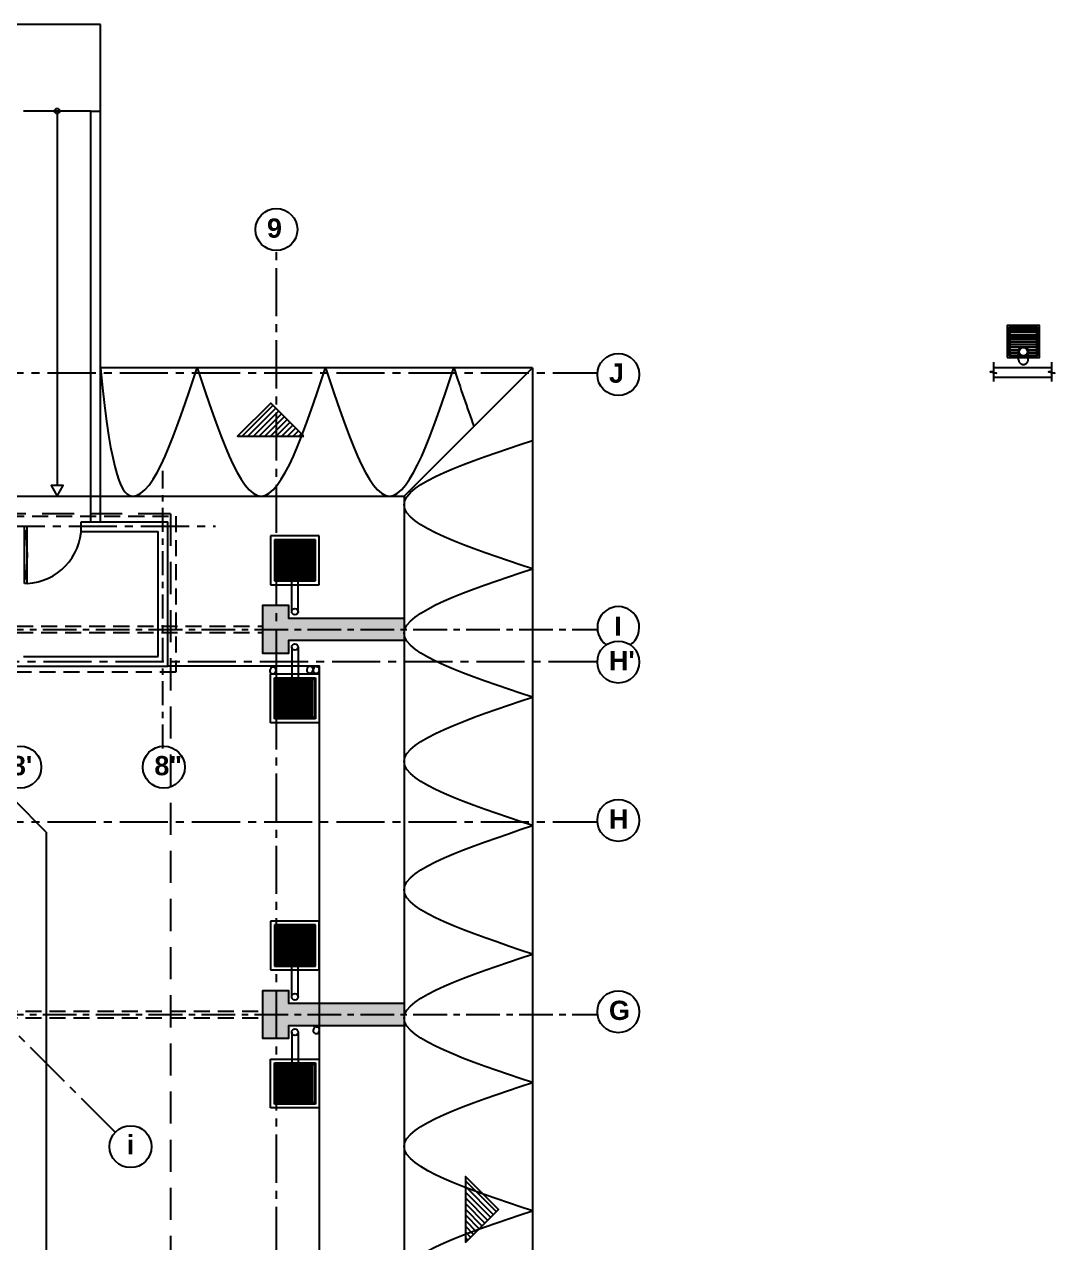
# Model space of a CAD drawing. Extents: x 504.5 to 598.6, y 648.3 to 688.4.
# Drawn here: x 582.58 to 598.64, y 667.53 to 686.51 of the extents above; entities that cross this region are included whole.
import ezdxf

# ---------------------------------------------------------------- set-up
doc = ezdxf.new("R2010")
doc.units = 0
doc.header["$MEASUREMENT"] = 0
for name, pattern in [('CENTER2', [1.125, 0.75, -0.125, 0.125, -0.125]), ('DASHDOTX2', [2, 1, -0.5, 0, -0.5]), ('DASHED2', [0.375, 0.25, -0.125]), ('HIDDEN', [0.375, 0.25, -0.125])]:
    doc.linetypes.add(name, pattern=pattern)
for name, color, linetype in [('2', 1, 'CONTINUOUS'), ('4', 3, 'CONTINUOUS'), ('9', 1, 'DASHED2'), ('columnas', 4, 'CONTINUOUS'), ('EJES', 6, 'CENTER2'), ('paredes', 2, 'CONTINUOUS'), ('PROYECCIONES', 6, 'HIDDEN'), ('PUERTAS', 1, 'CONTINUOUS'), ('talud', 5, 'CONTINUOUS'), ('texturas', 6, 'CONTINUOUS'), ('TUBERIA', 7, 'DASHDOTX2'), ('ventanas', 1, 'CONTINUOUS')]:
    doc.layers.add(name, color=color, linetype=linetype)
doc.styles.add('ALR4', font='sanssb__.ttf')

msp = doc.modelspace()

# ---------------------------------------------------------------- hatches: boundary and pattern name
at = {"layer": '2'}
h = msp.add_hatch(dxfattribs=at)
h.set_pattern_fill('ANSI31', color=256, scale=0.5, angle=-180, style=0)
h.set_pattern_definition([(225, (1124.43372, 1335.40207), (0.044194174, -0.044194174), [])])
h.paths.add_polyline_path([(586.936, 680.094), (586.421, 680.609), (585.906, 680.094)])
h = msp.add_hatch(dxfattribs=at)
h.set_pattern_fill('ANSI31', color=256, scale=0.5, angle=90, style=0)
h.set_pattern_definition([(135, (1244.762786, 130.034827), (-0.044194174, -0.044194174), [])])
h.paths.add_polyline_path([(589.455, 667.533), (589.969, 668.048), (589.455, 668.563)])
at = {"layer": 'texturas'}
h = msp.add_hatch(color=253, dxfattribs=at)
h.paths.add_polyline_path([(586.699, 677.26), (586.699, 677.46), (586.512, 677.46), (586.512, 677.085), (588.499, 677.085), (588.499, 677.26)])
h.paths.add_polyline_path([(586.512, 677.085), (586.512, 676.71), (586.699, 676.71), (586.699, 676.91), (588.499, 676.91), (588.499, 677.085)])
h.paths.add_polyline_path([(586.299, 676.71), (586.512, 676.71), (586.512, 677.085), (586.299, 677.085)])
h.paths.add_polyline_path([(586.512, 677.46), (586.299, 677.46), (586.299, 677.085), (586.512, 677.085)])
for points in [[(586.512, 677.085), (586.512, 676.71), (586.699, 676.71), (586.699, 676.91), (588.499, 676.91), (588.499, 677.085)], [(588.499, 671.085), (586.512, 671.085), (586.512, 670.71), (586.699, 670.71), (586.699, 670.91), (588.499, 670.91)]]:
    msp.add_hatch(color=253, dxfattribs=at).paths.add_polyline_path(points)
h = msp.add_hatch(color=253, dxfattribs=at)
h.paths.add_polyline_path([(588.499, 671.26), (586.699, 671.26), (586.699, 671.46), (586.512, 671.46), (586.512, 671.085), (588.499, 671.085)])
h.paths.add_polyline_path([(588.499, 671.085), (586.512, 671.085), (586.512, 670.71), (586.699, 670.71), (586.699, 670.91), (588.499, 670.91)])
h.paths.add_polyline_path([(586.512, 671.085), (586.299, 671.085), (586.299, 670.71), (586.512, 670.71)])
h.paths.add_polyline_path([(586.512, 671.46), (586.299, 671.46), (586.299, 671.085), (586.512, 671.085)])

# ---------------------------------------------------------------- linework, layer by layer
at = {"layer": '2'}
for points in [[(597.902, 681.319), (598.402, 681.319), (598.402, 681.819), (597.902, 681.819)], [(597.943, 681.75), (598.363, 681.75), (598.363, 681.742), (597.943, 681.742)], [(597.943, 681.715), (598.363, 681.715), (598.363, 681.707), (597.943, 681.707)], [(597.943, 681.671), (598.363, 681.671), (598.363, 681.663), (597.943, 681.663)], [(597.943, 681.636), (598.363, 681.636), (598.363, 681.628), (597.943, 681.628)], [(597.943, 681.601), (598.363, 681.601), (598.363, 681.593), (597.943, 681.593)], [(597.943, 681.566), (598.363, 681.566), (598.363, 681.557), (597.943, 681.557)], [(597.943, 681.526), (598.363, 681.526), (598.363, 681.517), (597.943, 681.517)]]:
    msp.add_lwpolyline(points, close=True, dxfattribs=at)
for points in [[(598.196, 681.349), (598.372, 681.349), (598.372, 681.789), (597.932, 681.789), (597.932, 681.349), (598.109, 681.349)], [(598.116, 681.475), (597.943, 681.475), (597.943, 681.484), (598.363, 681.484), (598.363, 681.475), (598.189, 681.475)], [(598.08, 681.428), (597.943, 681.428), (597.943, 681.437), (598.082, 681.437)], [(598.08, 681.39), (597.943, 681.39), (597.943, 681.398), (598.078, 681.398)], [(598.222, 681.437), (598.363, 681.437), (598.363, 681.428), (598.225, 681.428)], [(598.227, 681.398), (598.363, 681.398), (598.363, 681.39), (598.225, 681.39)], [(597.686, 681.246), (597.686, 681.097), (597.637, 681.097), (597.735, 681.074), (597.686, 681.074), (597.686, 680.945)], [(598.591, 681.246), (598.591, 681.097), (598.542, 681.097), (598.64, 681.074), (598.591, 681.074), (598.591, 680.945)], [(579.975, 657.143), (587.18, 657.143), (587.18, 676.511), (584.819, 676.511)]]:
    msp.add_lwpolyline(points, dxfattribs=at)
for centre in [(586.51, 683.314), (591.839, 681.055), (591.839, 676.576), (582.519, 674.939), (584.755, 674.939), (591.839, 674.109), (591.839, 671.128), (584.236, 669.026)]:
    msp.add_circle(centre, 0.327, dxfattribs=at)
msp.add_arc((591.839, 677.112), 0.327, 304.8446, 235.1554, dxfattribs=at)
for points in [[(586.421, 676.481), (586.414, 676.413), (586.469, 676.395), (586.503, 676.427), (586.492, 676.482), (586.462, 676.495), (586.434, 676.493), (586.419, 676.481)], [(586.998, 676.492), (586.991, 676.424), (587.046, 676.406), (587.08, 676.438), (587.07, 676.494), (587.039, 676.506), (587.011, 676.504), (586.997, 676.492)], [(587.095, 676.488), (587.087, 676.42), (587.143, 676.403), (587.177, 676.435), (587.166, 676.49), (587.136, 676.502), (587.107, 676.501), (587.093, 676.488)], [(587.096, 670.876), (587.089, 670.808), (587.145, 670.79), (587.178, 670.823), (587.168, 670.878), (587.137, 670.89), (587.109, 670.888), (587.095, 670.876)]]:
    msp.add_spline(points, degree=3, dxfattribs=at)
at = {"layer": '4'}
for points in [[(586.936, 680.094), (586.421, 680.609), (585.906, 680.094), (586.936, 680.094)], [(589.455, 667.533), (589.969, 668.048), (589.455, 668.563), (589.455, 667.533)]]:
    msp.add_lwpolyline(points, dxfattribs=at)
for radius in [0.075, 0.065]:
    msp.add_circle((598.152, 681.41), radius, dxfattribs=at)
at = {"layer": '9'}
for p, q in [((598.078, 681.283), (598.078, 681.41)), ((598.227, 681.285), (598.227, 681.414))]:
    msp.add_line(p, q, dxfattribs=at)
msp.add_lwpolyline([(582.327, 678.849), (584.943, 678.849), (584.943, 676.418), (582.327, 676.418)], close=True, dxfattribs=at)
msp.add_arc((598.152, 681.287), 0.075, 181.8564, 358.1436, dxfattribs=at)
at = {"layer": 'columnas'}
for points in [[(588.499, 677.26), (588.499, 676.91), (586.699, 676.91), (586.699, 676.71), (586.299, 676.71), (586.299, 677.46), (586.699, 677.46), (586.699, 677.26), (588.499, 677.26)], [(588.499, 671.26), (588.499, 670.91), (586.699, 670.91), (586.699, 670.71), (586.299, 670.71), (586.299, 671.46), (586.699, 671.46), (586.699, 671.26), (588.499, 671.26)]]:
    msp.add_lwpolyline(points, dxfattribs=at)
at = {"layer": 'EJES'}
for p, q in [((586.512, 649.338), (586.512, 683.009)), ((584.004, 669.245), (571.554, 681.694)), ((554.819, 681.081), (591.526, 681.081)), ((582.149, 678.69), (585.562, 678.69)), ((558.128, 676.585), (591.526, 676.585)), ((554.819, 674.085), (591.526, 674.085))]:
    msp.add_line(p, q, dxfattribs=at)
at = {"layer": 'EJES', "ltscale": 0.5}
msp.add_line((584.741, 675.227), (584.741, 679.552), dxfattribs=at)
at = {"layer": 'EJES', "ltscale": 0.7}
for p, q in [((554.819, 677.085), (591.526, 677.085)), ((554.819, 671.085), (591.526, 671.085))]:
    msp.add_line(p, q, dxfattribs=at)
at = {"layer": 'paredes'}
for p, q in [((598.591, 681.16), (597.686, 681.16)), ((598.077, 681.01), (597.686, 681.01)), ((598.591, 681.01), (598.033, 681.01)), ((583.468, 678.61), (583.468, 678.76)), ((583.468, 678.76), (584.818, 678.76)), ((584.818, 676.51), (584.818, 678.76)), ((583.468, 678.61), (584.668, 678.61)), ((584.668, 676.66), (584.668, 678.61)), ((582.568, 676.66), (584.668, 676.66)), ((582.418, 676.51), (584.818, 676.51))]:
    msp.add_line(p, q, dxfattribs=at)
at = {"layer": 'PROYECCIONES', "color": 3, "ltscale": 2}
for q in [(581.718, 678.885), (584.857, 657.264)]:
    msp.add_line((584.857, 678.885), q, dxfattribs=at)
at = {"layer": 'PROYECCIONES'}
for p, q in [((581.718, 677.135), (586.299, 677.135)), ((581.718, 677.035), (586.299, 677.035)), ((582.224, 671.135), (586.299, 671.135)), ((582.224, 671.035), (586.299, 671.035))]:
    msp.add_line(p, q, dxfattribs=at)
at = {"layer": 'PUERTAS'}
for p, q in [((582.583, 677.8), (582.583, 678.685)), ((582.623, 678.685), (582.583, 678.685)), ((582.623, 678.615), (582.583, 678.615)), ((582.623, 677.8), (582.623, 678.685)), ((582.623, 677.87), (582.583, 677.87)), ((582.623, 677.8), (582.583, 677.8))]:
    msp.add_line(p, q, dxfattribs=at)
at = {"layer": 'PUERTAS', "color": 6}
for p, q in [((582.603, 678.615), (582.623, 678.242)), ((582.623, 678.242), (582.603, 677.87))]:
    msp.add_line(p, q, dxfattribs=at)
at = {"layer": 'PUERTAS'}
msp.add_arc((582.582, 678.686), 0.887, 272.6938, 359.9552, dxfattribs=at)
at = {"layer": 'talud'}
for p, q in [((590.499, 681.16), (583.768, 681.16)), ((588.499, 679.16), (590.499, 681.16)), ((590.499, 681.16), (590.499, 654.027)), ((583.768, 679.16), (588.499, 679.16)), ((588.499, 679.16), (588.499, 656.027))]:
    msp.add_line(p, q, dxfattribs=at)
at = {"layer": 'texturas', "color": 1}
for p, q in [((583.768, 686.51), (575.708, 686.51)), ((583.768, 678.76), (583.768, 686.51)), ((583.618, 685.16), (582.568, 685.16)), ((583.093, 685.16), (583.093, 679.324)), ((583.618, 678.76), (583.618, 685.16)), ((583.618, 685.16), (583.768, 685.16)), ((582.418, 679.16), (583.768, 679.16)), ((582.924, 673.926), (582.418, 674.432)), ((582.924, 673.926), (582.924, 661.739))]:
    msp.add_line(p, q, dxfattribs=at)
msp.add_lwpolyline([(583.093, 679.16), (583.188, 679.324), (582.999, 679.324)], close=True, dxfattribs=at)
msp.add_circle((583.093, 685.16), 0.04, dxfattribs=at)
at = {"layer": 'texturas'}
msp.add_open_spline([(583.768, 681.16), (583.937, 679.416), (584.439, 678.654), (584.941, 680.16), (585.274, 681.16)], degree=3, knots=[1.105259, 1.105259, 1.105259, 1.105259, 2.236068, 4.472136, 4.472136, 4.472136, 4.472136], dxfattribs=at)
for points in [[(585.274, 681.16), (586.274, 679.16), (587.274, 681.16)], [(587.274, 681.16), (588.274, 679.16), (589.274, 681.16)], [(590.499, 678.027), (588.499, 679.027), (590.499, 680.027)], [(590.499, 676.027), (588.499, 677.027), (590.499, 678.027)], [(590.499, 674.027), (588.499, 675.027), (590.499, 676.027)], [(590.499, 672.027), (588.499, 673.027), (590.499, 674.027)], [(590.499, 670.027), (588.499, 671.027), (590.499, 672.027)], [(590.499, 668.027), (588.499, 669.027), (590.499, 670.027)], [(590.499, 666.027), (588.499, 667.027), (590.499, 668.027)]]:
    msp.add_spline(points, degree=3, dxfattribs=at)
msp.add_open_spline([(589.274, 681.16), (589.379, 680.846), (589.484, 680.532), (589.588, 680.249)], degree=3, dxfattribs=at)
at = {"layer": 'TUBERIA', "color": 1}
for p, q in [((586.529, 678.46), (586.529, 677.86)), ((586.559, 678.46), (586.559, 677.86)), ((586.589, 678.46), (586.589, 677.86)), ((586.619, 678.46), (586.619, 677.86)), ((586.649, 678.46), (586.649, 677.86)), ((586.679, 678.46), (586.679, 677.86)), ((586.709, 678.46), (586.709, 677.86)), ((586.739, 678.46), (586.739, 677.86)), ((586.769, 678.46), (586.769, 677.86)), ((586.799, 678.46), (586.799, 677.86)), ((586.829, 678.46), (586.829, 677.86)), ((586.859, 678.46), (586.859, 677.86)), ((586.889, 678.46), (586.889, 677.86)), ((586.919, 678.46), (586.919, 677.86)), ((586.949, 678.46), (586.949, 677.86)), ((586.979, 678.46), (586.979, 677.86)), ((587.009, 678.46), (587.009, 677.86)), ((587.039, 678.46), (587.039, 677.86)), ((587.069, 678.46), (587.069, 677.86)), ((586.967, 677.86), (586.749, 677.86)), ((586.749, 677.36), (586.749, 677.86)), ((586.849, 677.36), (586.849, 677.86)), ((586.749, 676.81), (586.749, 676.31)), ((586.849, 676.81), (586.849, 676.31)), ((586.529, 675.71), (586.529, 676.31)), ((586.559, 675.71), (586.559, 676.31)), ((586.589, 675.71), (586.589, 676.31)), ((586.619, 675.71), (586.619, 676.31)), ((586.649, 675.71), (586.649, 676.31)), ((586.679, 675.71), (586.679, 676.31)), ((586.709, 675.71), (586.709, 676.31)), ((586.739, 675.71), (586.739, 676.31)), ((586.967, 676.31), (586.749, 676.31)), ((586.769, 675.71), (586.769, 676.31)), ((586.799, 675.71), (586.799, 676.31)), ((586.829, 675.71), (586.829, 676.31)), ((586.859, 675.71), (586.859, 676.31)), ((586.889, 675.71), (586.889, 676.31)), ((586.919, 675.71), (586.919, 676.31)), ((586.949, 675.71), (586.949, 676.31)), ((586.979, 675.71), (586.979, 676.31)), ((587.009, 675.71), (587.009, 676.31)), ((587.039, 675.71), (587.039, 676.31)), ((587.069, 675.71), (587.069, 676.31)), ((586.529, 672.46), (586.529, 671.86)), ((586.559, 672.46), (586.559, 671.86)), ((586.589, 672.46), (586.589, 671.86)), ((586.619, 672.46), (586.619, 671.86)), ((586.649, 672.46), (586.649, 671.86)), ((586.679, 672.46), (586.679, 671.86)), ((586.709, 672.46), (586.709, 671.86)), ((586.739, 672.46), (586.739, 671.86)), ((586.769, 672.46), (586.769, 671.86)), ((586.799, 672.46), (586.799, 671.86)), ((586.829, 672.46), (586.829, 671.86)), ((586.859, 672.46), (586.859, 671.86)), ((586.889, 672.46), (586.889, 671.86)), ((586.919, 672.46), (586.919, 671.86)), ((586.949, 672.46), (586.949, 671.86)), ((586.979, 672.46), (586.979, 671.86)), ((587.009, 672.46), (587.009, 671.86)), ((587.039, 672.46), (587.039, 671.86)), ((587.069, 672.46), (587.069, 671.86)), ((586.967, 671.86), (586.749, 671.86)), ((586.749, 671.36), (586.749, 671.86)), ((586.849, 671.36), (586.849, 671.86)), ((586.749, 670.81), (586.749, 670.31)), ((586.849, 670.81), (586.849, 670.31)), ((586.529, 669.71), (586.529, 670.31)), ((586.559, 669.71), (586.559, 670.31)), ((586.589, 669.71), (586.589, 670.31)), ((586.619, 669.71), (586.619, 670.31)), ((586.649, 669.71), (586.649, 670.31)), ((586.679, 669.71), (586.679, 670.31)), ((586.709, 669.71), (586.709, 670.31)), ((586.739, 669.71), (586.739, 670.31)), ((586.967, 670.31), (586.749, 670.31)), ((586.769, 669.71), (586.769, 670.31)), ((586.799, 669.71), (586.799, 670.31)), ((586.829, 669.71), (586.829, 670.31)), ((586.859, 669.71), (586.859, 670.31)), ((586.889, 669.71), (586.889, 670.31)), ((586.919, 669.71), (586.919, 670.31)), ((586.949, 669.71), (586.949, 670.31)), ((586.979, 669.71), (586.979, 670.31)), ((587.009, 669.71), (587.009, 670.31)), ((587.039, 669.71), (587.039, 670.31)), ((587.069, 669.71), (587.069, 670.31))]:
    msp.add_line(p, q, dxfattribs=at)
for points in [[(586.419, 677.78), (587.179, 677.78), (587.179, 678.54), (586.419, 678.54)], [(586.479, 677.84), (587.119, 677.84), (587.119, 678.48), (586.479, 678.48)], [(586.499, 677.86), (587.099, 677.86), (587.099, 678.46), (586.499, 678.46)], [(586.419, 676.39), (587.179, 676.39), (587.179, 675.63), (586.419, 675.63)], [(586.479, 676.33), (587.119, 676.33), (587.119, 675.69), (586.479, 675.69)], [(586.499, 676.31), (587.099, 676.31), (587.099, 675.71), (586.499, 675.71)], [(586.419, 671.78), (587.179, 671.78), (587.179, 672.54), (586.419, 672.54)], [(586.479, 671.84), (587.119, 671.84), (587.119, 672.48), (586.479, 672.48)], [(586.499, 671.86), (587.099, 671.86), (587.099, 672.46), (586.499, 672.46)], [(586.419, 670.39), (587.179, 670.39), (587.179, 669.63), (586.419, 669.63)], [(586.479, 670.33), (587.119, 670.33), (587.119, 669.69), (586.479, 669.69)], [(586.499, 670.31), (587.099, 670.31), (587.099, 669.71), (586.499, 669.71)]]:
    msp.add_lwpolyline(points, close=True, dxfattribs=at)
at = {"layer": 'TUBERIA', "color": 1, "linetype": 'Continuous'}
for centre in [(586.799, 677.36), (586.799, 676.81), (586.799, 671.36), (586.799, 670.81)]:
    msp.add_circle(centre, 0.05, dxfattribs=at)
for centre, start, end in [((586.799, 677.86), 0, 180), ((586.799, 676.31), 180, 0), ((586.799, 671.86), 0, 180), ((586.799, 670.31), 180, 0)]:
    msp.add_arc(centre, 0.05, start, end, dxfattribs=at)
at = {"layer": 'ventanas', "color": 6}
msp.add_lwpolyline([(598.196, 681.359), (598.362, 681.359), (598.362, 681.779), (597.942, 681.779), (597.942, 681.359), (598.109, 681.359)], dxfattribs=at)

# ---------------------------------------------------------------- texts
at = {"layer": '2', "style": 'ALR4'}
for s, p in [('9', (586.363, 683.186)), ('J', (591.693, 680.928)), ('I', (591.776, 676.985)), ("H'", (591.693, 676.448)), ("8'", (582.372, 674.812)), ('8"', (584.608, 674.812)), ('H', (591.693, 673.982)), ('G', (591.693, 671)), ('i', (584.18, 668.907))]:
    msp.add_text(s, height=0.3, dxfattribs=at).set_placement(p)

doc.saveas('drawing.dxf')
